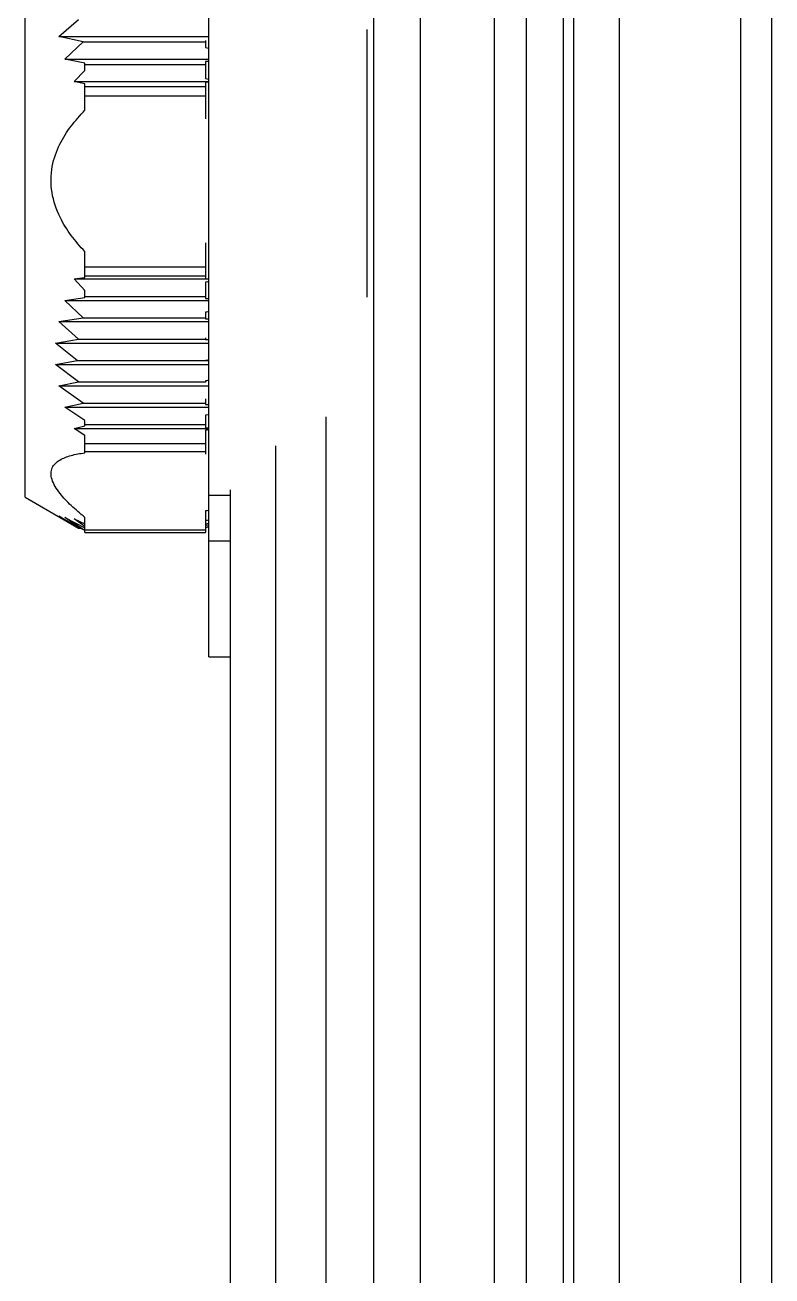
# Model space of a CAD drawing. Extents: x 7 to 135, y 1 to 99.
# Drawn here: x 52.162 to 55.009, y 15.717 to 20.481 of the extents above; entities that cross this region are included whole.
import ezdxf

# ---------------------------------------------------------------- set-up
doc = ezdxf.new("R2010")
doc.units = 0
doc.header["$MEASUREMENT"] = 0
doc.layers.add('OBJECT', color=7, linetype='CONTINUOUS')

msp = doc.modelspace()

# ---------------------------------------------------------------- linework, layer by layer
at = {"layer": 'OBJECT'}
for p, q in [((54.2534, 13.5202), (54.2534, 28.3512)), ((53.6691, 12.7794), (53.6691, 28.3434)), ((53.9509, 12.7794), (53.9509, 28.3434)), ((54.0739, 12.7794), (54.0739, 28.3434)), ((54.2146, 13.5035), (54.2146, 28.3434)), ((54.4284, 13.4161), (54.4284, 28.3434)), ((54.8907, 12.7794), (54.8907, 28.3434)), ((55.009, 12.7794), (55.009, 28.3434)), ((53.4914, 12.7794), (53.4914, 27.7964)), ((52.1619, 18.6832), (52.1619, 21.2261)), ((52.8619, 18.6894), (52.8619, 21.2199)), ((52.2906, 20.4376), (52.3659, 20.5027)), ((53.4659, 19.4445), (53.4659, 20.4647)), ((52.3832, 20.4167), (52.2906, 20.4376)), ((52.2906, 20.4376), (52.8619, 20.4376)), ((52.3143, 20.3517), (52.3832, 20.4167)), ((52.3832, 20.4167), (52.8494, 20.4167)), ((52.8494, 20.4219), (52.8494, 20.4167)), ((52.8494, 20.4167), (52.8494, 20.3954)), ((52.8494, 20.3954), (52.8619, 20.393)), ((52.3897, 20.3354), (52.3143, 20.3517)), ((52.3143, 20.3517), (52.8619, 20.3517)), ((52.3494, 20.2657), (52.3897, 20.3083)), ((52.3897, 20.3308), (52.3897, 20.3354)), ((52.3897, 20.3083), (52.3897, 20.3308)), ((52.3897, 20.3308), (52.8494, 20.3308)), ((52.8619, 20.3424), (52.8494, 20.3418)), ((52.8494, 20.3418), (52.8494, 20.3308)), ((52.8494, 20.3308), (52.8494, 20.2772)), ((52.3897, 20.2574), (52.3494, 20.2657)), ((52.3494, 20.2657), (52.8619, 20.2657)), ((52.3897, 20.2475), (52.3897, 20.2574)), ((52.8494, 20.2772), (52.8619, 20.2748)), ((52.8494, 20.2635), (52.8494, 20.2475)), ((52.3897, 20.2475), (52.8494, 20.2475)), ((52.3897, 20.212), (52.3897, 20.2475)), ((52.3897, 20.1566), (52.3897, 20.212)), ((52.3897, 20.212), (52.8494, 20.212)), ((52.8494, 20.2475), (52.8494, 20.212)), ((52.8494, 20.212), (52.8494, 20.1244)), ((52.8494, 19.6516), (52.8494, 19.5605)), ((52.3897, 19.5605), (52.3897, 19.6182)), ((52.3897, 19.5605), (52.8494, 19.5605)), ((52.3897, 19.5265), (52.3897, 19.5605)), ((52.8494, 19.5605), (52.8494, 19.5265)), ((52.3494, 19.514), (52.3897, 19.5197)), ((52.3897, 19.4702), (52.3494, 19.514)), ((52.3494, 19.514), (52.8619, 19.514)), ((52.3897, 19.5265), (52.8494, 19.5265)), ((52.3897, 19.5197), (52.3897, 19.5265)), ((52.8494, 19.5265), (52.8494, 19.5155)), ((52.8494, 19.5155), (52.8619, 19.515)), ((52.8494, 19.5021), (52.8494, 19.4472)), ((52.3143, 19.4327), (52.3897, 19.4439)), ((52.3897, 19.4472), (52.3897, 19.4702)), ((52.3897, 19.4472), (52.8494, 19.4472)), ((52.3897, 19.4439), (52.3897, 19.4472)), ((52.8494, 19.4472), (52.8494, 19.4396)), ((52.8494, 19.4396), (52.8619, 19.4391)), ((52.3832, 19.3659), (52.3143, 19.4327)), ((52.3143, 19.4327), (52.8619, 19.4327)), ((52.2906, 19.3515), (52.3832, 19.3659)), ((52.3659, 19.2847), (52.2906, 19.3515)), ((52.2906, 19.3515), (52.8619, 19.3515)), ((52.3832, 19.3659), (52.8494, 19.3659)), ((52.8494, 19.3878), (52.8494, 19.3659)), ((52.8494, 19.3659), (52.8494, 19.3623)), ((52.8494, 19.3623), (52.8619, 19.3619)), ((52.2787, 19.2702), (52.3659, 19.2847)), ((52.3601, 19.2034), (52.2787, 19.2702)), ((52.2787, 19.2702), (52.8619, 19.2702)), ((52.3659, 19.2847), (52.8494, 19.2847)), ((52.8494, 19.2897), (52.8494, 19.2847)), ((52.8494, 19.2847), (52.8494, 19.2837)), ((52.8494, 19.2837), (52.8619, 19.2832)), ((52.2787, 19.1889), (52.3601, 19.2034)), ((52.3601, 19.2034), (52.8494, 19.2034)), ((52.8494, 19.2034), (52.8619, 19.2029)), ((52.3659, 19.1221), (52.2787, 19.1889)), ((52.2787, 19.1889), (52.8619, 19.1889)), ((52.2906, 19.1077), (52.3659, 19.1221)), ((52.3832, 19.0409), (52.2906, 19.1077)), ((52.2906, 19.1077), (52.8619, 19.1077)), ((52.3659, 19.1221), (52.8494, 19.1221)), ((52.8494, 19.1265), (52.8494, 19.1221)), ((52.8494, 19.1221), (52.8494, 19.121)), ((52.3143, 19.0264), (52.3832, 19.0409)), ((52.3897, 18.9745), (52.3143, 19.0264)), ((52.3143, 19.0264), (52.8619, 19.0264)), ((52.3832, 19.0409), (52.8494, 19.0409)), ((52.8494, 19.0573), (52.8494, 19.0409)), ((52.8494, 19.0409), (52.8494, 19.0361)), ((52.8494, 19.0361), (52.8619, 19.0356)), ((52.3897, 18.9596), (52.3897, 18.9745)), ((52.8619, 18.9969), (52.8494, 18.9948)), ((52.8494, 18.9948), (52.8494, 18.9596)), ((53.3102, 12.7794), (53.3102, 18.9895)), ((52.3494, 18.9452), (52.3897, 18.9546)), ((52.3897, 18.9185), (52.3494, 18.9452)), ((52.3494, 18.9452), (52.8619, 18.9452)), ((52.3897, 18.9596), (52.8494, 18.9596)), ((52.3897, 18.9546), (52.3897, 18.9596)), ((52.3897, 18.8871), (52.3897, 18.9185)), ((52.8494, 18.9596), (52.8494, 18.9477)), ((52.8494, 18.9477), (52.8619, 18.9472)), ((52.8494, 18.9381), (52.8494, 18.8871)), ((52.3897, 18.8871), (52.8494, 18.8871)), ((52.3897, 18.8568), (52.3897, 18.8871)), ((52.8494, 18.8871), (52.8494, 18.8568)), ((53.1182, 12.7794), (53.1182, 18.878)), ((52.3897, 18.8568), (52.8494, 18.8568)), ((52.3897, 18.8522), (52.3897, 18.8568)), ((52.8494, 18.8568), (52.8494, 18.8474)), ((52.1619, 18.6832), (52.311, 18.5963)), ((52.9455, 18.6894), (52.8619, 18.6894)), ((52.8619, 18.5149), (52.8619, 18.6894)), ((52.9455, 12.7794), (52.9455, 18.7112)), ((52.8494, 18.631), (52.8494, 18.5586)), ((52.2906, 18.6105), (52.3832, 18.5599)), ((52.3659, 18.5646), (52.2906, 18.6105)), ((52.311, 18.5965), (52.3659, 18.5646)), ((52.3143, 18.6058), (52.3897, 18.5665)), ((52.3832, 18.5599), (52.3143, 18.6058)), ((52.3494, 18.6011), (52.3897, 18.5809)), ((52.3897, 18.571), (52.3494, 18.6011)), ((52.3897, 18.5586), (52.3897, 18.6058)), ((52.8494, 18.5957), (52.8619, 18.5973)), ((52.8494, 18.5819), (52.8619, 18.5835)), ((52.3659, 18.5646), (52.3745, 18.5646)), ((52.3832, 18.5599), (52.3897, 18.5599)), ((52.3897, 18.5586), (52.8494, 18.5586)), ((52.3897, 18.5489), (52.3897, 18.5586)), ((52.3897, 18.5489), (52.8494, 18.5489)), ((52.8619, 18.5697), (52.8494, 18.5681)), ((52.8494, 18.5679), (52.8619, 18.5696)), ((52.8494, 18.5586), (52.8494, 18.5489)), ((52.9455, 18.5149), (52.8619, 18.5149)), ((52.8619, 18.0746), (52.8619, 18.5149)), ((52.8619, 18.0746), (52.9455, 18.0746))]:
    msp.add_line(p, q, dxfattribs=at)
for points, knots in [([(52.8619, 20.2641), (52.8609, 20.2639), (52.857, 20.2635), (52.8527, 20.2635), (52.8494, 20.2635)], [0, 0, 0, 0, 0.233093, 1, 1, 1, 1]), ([(52.3897, 19.6182), (52.3719, 19.6383), (52.3363, 19.6782), (52.2904, 19.7525), (52.259, 19.8422), (52.2603, 19.9412), (52.2911, 20.0269), (52.3356, 20.0978), (52.3717, 20.137), (52.3897, 20.1566)], [0, 0, 0, 0, 0.132478, 0.264598, 0.424795, 0.586023, 0.731881, 0.865749, 1, 1, 1, 1]), ([(52.8619, 19.5051), (52.8587, 19.5038), (52.8547, 19.5022), (52.8503, 19.5022), (52.8494, 19.5021)], [0, 0, 0, 0, 0.770918, 1, 1, 1, 1]), ([(52.8619, 19.3904), (52.8609, 19.3899), (52.857, 19.388), (52.8526, 19.3879), (52.8494, 19.3878)], [0, 0, 0, 0, 0.25556, 1, 1, 1, 1]), ([(52.8619, 19.2058), (52.8601, 19.2051), (52.8561, 19.2035), (52.8518, 19.2034), (52.8494, 19.2034)], [0, 0, 0, 0, 0.442821, 1, 1, 1, 1]), ([(52.8619, 19.1288), (52.8592, 19.1279), (52.8551, 19.1266), (52.8508, 19.1265), (52.8494, 19.1265)], [0, 0, 0, 0, 0.661498, 1, 1, 1, 1]), ([(52.8619, 18.9399), (52.8609, 18.9396), (52.857, 18.938), (52.8527, 18.9381), (52.8494, 18.9381)], [0, 0, 0, 0, 0.232601, 1, 1, 1, 1]), ([(52.3897, 18.6058), (52.3719, 18.6209), (52.3363, 18.6512), (52.2904, 18.7002), (52.259, 18.7514), (52.2603, 18.7963), (52.2911, 18.8255), (52.3356, 18.8435), (52.3717, 18.8493), (52.3897, 18.8522)], [0, 0, 0, 0, 0.132478, 0.264598, 0.424795, 0.586022, 0.731881, 0.86575, 1, 1, 1, 1]), ([(52.8619, 18.6332), (52.8596, 18.6325), (52.8556, 18.6312), (52.8512, 18.6311), (52.8494, 18.631)], [0, 0, 0, 0, 0.573132, 1, 1, 1, 1]), ([(52.8619, 18.595), (52.8587, 18.5941), (52.8547, 18.593), (52.8503, 18.593), (52.8494, 18.593)], [0, 0, 0, 0, 0.771149, 1, 1, 1, 1]), ([(52.8619, 18.5767), (52.8609, 18.5764), (52.857, 18.5751), (52.8526, 18.575), (52.8494, 18.575)], [0, 0, 0, 0, 0.255716, 1, 1, 1, 1])]:
    msp.add_open_spline(points, degree=3, knots=knots, dxfattribs=at)

doc.saveas('drawing.dxf')
